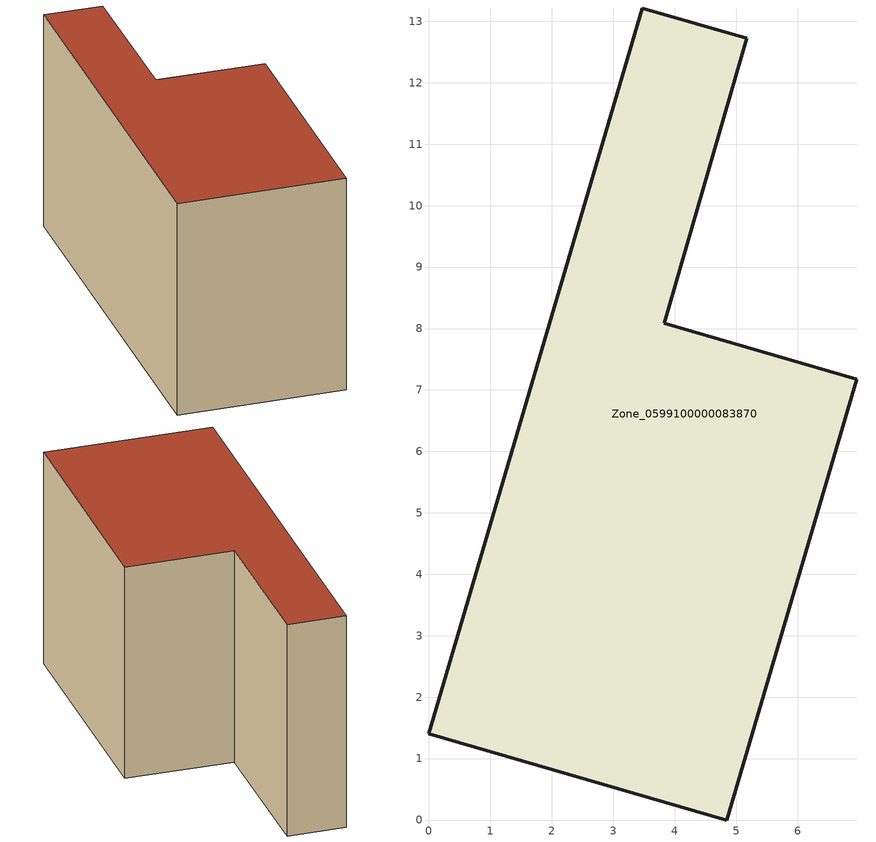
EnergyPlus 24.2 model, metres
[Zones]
Zone_0599100000083870
 floor ground (C_G): 0,1.41 3.47,13.22 5.17,12.72 3.83,8.09 6.96,7.17 4.85,0 z0
 wall outside (C_F): 4.85,0 6.96,7.17 3.83,8.09 5.17,12.72 3.47,13.22 0,1.41 4.85,0 z0:6.74
 roof outside (C_R): 3.47,13.22 0,1.41 4.85,0 6.96,7.17 3.83,8.09 5.17,12.72 z6.74
[BUILDING]
Pand.0599100000083870: North Axis=0; Terrain=City; Loads Convergence Tolerance Value=0.04; Temperature Convergence Tolerance Value=0.4; Solar Distribution=FullExterior; Maximum Number of Warmup Days=25; Minimum Number of Warmup Days=1
[Site:Location]
Rotterdam.The.Hague.AP_ZH_NLD Design_Conditions: Latitude=51.96; Longitude=4.45; Time Zone=1; Elevation=-4.5
[SITE:GROUNDTEMPERATURE:BUILDINGSURFACE]
18, 18, 18, 18, 18, 18, 18, 18, 18, 18, 18, 18
[MATERIAL] Thermal Absorptance=0.9; Solar Absorptance=0.7; Visible Absorptance=0.7
Name | Roughness | Thickness | Conductivity | Density | Specific Heat
G.TI.1946 | MediumSmooth | 0.15 | 1 | 540 | 1210
F.TI.1946 | Rough | 0.3 | 0.857143 | 1920 | 840
R.TI.1946 | MediumRough | 0.2 | 0.1 | 1500 | 1000
[CONSTRUCTION]
C_G: G.TI.1946
C_F: F.TI.1946
C_R: R.TI.1946
[ZONE]
Zone_0599100000083870: Type=1; Multiplier=1; Ceiling Height=Autocalculate; Volume=Autocalculate; Floor Area=autocalculate; Part of Total Floor Area=Yes
[ZONEINFILTRATION:DESIGNFLOWRATE]
Infil_Zone_0599100000083870: Zone or ZoneList or Space or SpaceList=Zone_0599100000083870; Schedule=AlwaysOn; Design Flow Rate Calculation Method=Flow/Area; Flow Rate per Floor Area=0.003; Constant Term Coefficient=1; Temperature Term Coefficient=0; Velocity Term Coefficient=0; Velocity Squared Term Coefficient=0
[HVACTEMPLATE:ZONE:IDEALLOADSAIRSYSTEM]
Zone_0599100000083870: Maximum Heating Supply Air Temperature=50; Minimum Cooling Supply Air Temperature=13; Maximum Heating Supply Air Humidity Ratio=0.0156; Minimum Cooling Supply Air Humidity Ratio=0.0077; Heating Limit=NoLimit; Cooling Limit=NoLimit; Dehumidification Control Type=ConstantSensibleHeatRatio; Cooling Sensible Heat Ratio=0.7; Dehumidification Setpoint=60; Humidification Control Type=None; Humidification Setpoint=30; Outdoor Air Method=None; Outdoor Air Flow Rate per Person=0.00944; Outdoor Air Flow Rate per Zone Floor Area=0; Outdoor Air Flow Rate per Zone=0; Demand Controlled Ventilation Type=None; Outdoor Air Economizer Type=NoEconomizer; Heat Recovery Type=None; Sensible Heat Recovery Effectiveness=0.7; Latent Heat Recovery Effectiveness=0.65
[ZONECONTROL:THERMOSTAT]
ThermostatControl_Zone_0599100000083870: Zone or ZoneList=Zone_0599100000083870; Control Type Schedule=DualSetpointControlType; Control 1=Thermostat_Zone_0599100000083870; Temperature Difference Between Cutout And Setpoint=0
[THERMOSTATSETPOINT:DUALSETPOINT]
Thermostat_Zone_0599100000083870: Heating Setpoint Temperature Schedule=HeatingSetpoint_Zone_0599100000083870; Cooling Setpoint Temperature Schedule=CoolingSetpoint_Zone_0599100000083870
[SCHEDULE:COMPACT]
HeatingSetpoint_Zone_0599100000083870: Through: 12/31, For: AllDays, Until: 24:00, 21
CoolingSetpoint_Zone_0599100000083870: Through: 12/31, For: AllDays, Until: 24:00, 24
DualSetpointControlType: Through: 12/31, For: AllDays, Until: 24:00, 4
AlwaysOn: Through: 12/31, For: AllDays, Until: 24:00, 1
